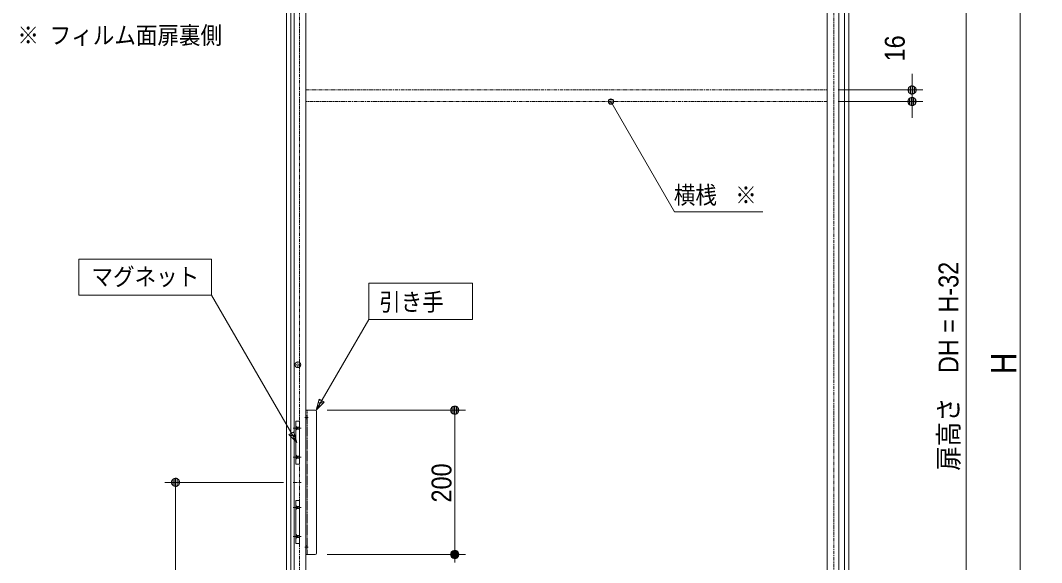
# Model space of a CAD drawing. Units: millimetres, scale not verified. Extents: x -4547 to 4547, y -2284 to 2284.
# Drawn here: x -532 to 884, y -697 to 54 of the extents above; entities that cross this region are included whole.
import ezdxf
from ezdxf.enums import TextEntityAlignment as Align

# ---------------------------------------------------------------- set-up
doc = ezdxf.new("R2010")
doc.units = ezdxf.units.MM
doc.header["$LTSCALE"] = 20
for name, pattern in [('CHAIN1', [8, 5, -1, 1, -1]), ('DASHED1', [1.8, 1.2, -0.6]), ('DOUBLE_CHAIN1', [8.8, 5, -1, 0.6, -0.6, 0.6, -1])]:
    doc.linetypes.add(name, pattern=pattern)
for name, color, linetype, lineweight in [('0-0_2寸法-2', 7, 'Continuous', 9), ('0-1_0', 7, 'Continuous', 9), ('0-2_2寸法-1', 7, 'Continuous', 9), ('0-3_2寸法-3', 7, 'Continuous', 9), ('0-4_3一般', 7, 'Continuous', 9)]:
    doc.layers.add(name, color=color, linetype=linetype, lineweight=lineweight)
doc.styles.add('ＭＳ ゴシック', font='')
doc.styles.add('ＭＳ Ｐゴシック', font='')
doc.styles.get('ＭＳ ゴシック').set_extended_font_data('MS Gothic')
doc.styles.get('ＭＳ Ｐゴシック').set_extended_font_data('MS PGothic')

# ---------------------------------------------------------------- blocks, each defined once
blk = doc.blocks.new('_Dot')
at = {"layer": '0-1_0'}
for p, q in [((-10, 0), (-20, 0)), ((9.78, 2), (-9.78, 2)), ((7.99, 6), (-7.99, 6)), ((9.16, -3.98), (-9.16, -3.98)), ((6, -7.98), (-6, -7.98))]:
    blk.add_line(p, q, dxfattribs=at)
for points in [[(10, 0), (9.92, 1.25), (9.69, 2.49), (9.3, 3.68), (8.76, 4.82), (8.09, 5.88), (7.29, 6.85), (6.37, 7.71), (5.36, 8.44), (4.26, 9.05), (3.09, 9.51), (1.87, 9.82), (0.63, 9.98), (-0.63, 9.98), (-1.87, 9.82), (-3.09, 9.51), (-4.26, 9.05), (-5.36, 8.44), (-6.37, 7.71), (-7.29, 6.85), (-8.09, 5.88), (-8.76, 4.82), (-9.3, 3.68), (-9.69, 2.49), (-9.92, 1.25), (-10, 0), (0, 0)], [(-10, 0), (-9.92, -1.25), (-9.69, -2.49), (-9.3, -3.68), (-8.76, -4.82), (-8.09, -5.88), (-7.29, -6.85), (-6.37, -7.71), (-5.36, -8.44), (-4.26, -9.05), (-3.09, -9.51), (-1.87, -9.82), (-0.63, -9.98), (0.63, -9.98), (1.87, -9.82), (3.09, -9.51), (4.26, -9.05), (5.36, -8.44), (6.37, -7.71), (7.29, -6.85), (8.09, -5.88), (8.76, -4.82), (9.3, -3.68), (9.69, -2.49), (9.92, -1.25), (10, 0), (0, 0)]]:
    blk.add_lwpolyline(points, close=True, dxfattribs=at)
blk = doc.blocks.new('グループ-25')
at = {"layer": '0-4_3一般'}
for p, q in [((24082.5, -9720), (24342.5, -9720)), ((24082.5, -13720), (24082.5, -9720)), ((24382.5, -9760), (24382.5, -13680)), ((24342.5, -13720), (24082.5, -13720))]:
    blk.add_line(p, q, dxfattribs=at)
at = {"layer": '0-4_3一般', "linetype": 'DASHED1'}
for p, q in [((24082.5, -9880), (24122.5, -9880)), ((24122.5, -13720), (24122.5, -9720)), ((24082.5, -9960), (24122.5, -9960)), ((24082.5, -13480), (24122.5, -13480)), ((24082.5, -13560), (24122.5, -13560))]:
    blk.add_line(p, q, dxfattribs=at)
at = {"layer": '0-4_3一般', "linetype": 'CHAIN1'}
for p, q in [((24052.9, -9920), (24152.9, -9920)), ((24052.9, -13520), (24152.9, -13520))]:
    blk.add_line(p, q, dxfattribs=at)
at = {"layer": '0-4_3一般'}
for centre, start, end in [((24342.5, -9760), 0, 90), ((24342.5, -13680), 270, 0)]:
    blk.add_arc(centre, 40, start, end, dxfattribs=at)
blk = doc.blocks.new('グループ-26')
at = {"layer": '0-4_3一般'}
for p, q in [((23764.5, -31580), (23764.5, 14720)), ((38544.5, 14720), (38544.5, -31580)), ((38864.5, 14720), (38864.5, -31580)), ((24084.5, -840), (24084.5, 13660)), ((24084.5, -1160), (24084.5, -840)), ((24084.5, -15760), (24084.5, -1160))]:
    blk.add_line(p, q, dxfattribs=at)
at = {"layer": '0-4_3一般', "linetype": 'DOUBLE_CHAIN1'}
for p, q in [((23907.3, -30760), (23907.3, 13840)), ((38727.3, 13840), (38727.3, -30760))]:
    blk.add_line(p, q, dxfattribs=at)
blk = doc.blocks.new('グループ-27')
at = {"layer": '0-4_3一般', "linetype": 'DOUBLE_CHAIN1'}
for p, q in [((23544.5, -31920), (23544.5, 15080)), ((39144.5, -31920), (39144.5, 15080))]:
    blk.add_line(p, q, dxfattribs=at)
blk = doc.blocks.new('グループ-29')
at = {"layer": '0-4_3一般'}
for points in [[(23544.5, 15080), (23544.5, -31920), (23664.5, -31920), (23664.5, 15080)], [(39144.5, 15080), (39144.5, -31740), (39024.5, -31740), (39024.5, 15080)]]:
    blk.add_lwpolyline(points, close=True, dxfattribs=at)
blk = doc.blocks.new('グループ-30')
at = {"layer": '0-4_3一般'}
for p, q in [((23804.5, -10020), (23904.5, -10020)), ((23804.5, -11220), (23804.5, -10020)), ((23904.5, -10020), (23904.5, -11220)), ((23904.5, -11220), (23804.5, -11220))]:
    blk.add_line(p, q, dxfattribs=at)
at = {"layer": '0-4_3一般', "linetype": 'DASHED1'}
for p, q in [((23834.5, -10190), (23834.5, -10250)), ((23834.5, -10990), (23904.5, -10990)), ((23834.5, -11050), (23804.5, -11080)), ((23904.5, -11050), (23834.5, -11050)), ((23834.5, -12450), (23804.5, -12480)), ((23834.5, -12390), (23904.5, -12390)), ((23904.5, -12450), (23834.5, -12450)), ((23834.5, -13190), (23834.5, -13250))]:
    blk.add_line(p, q, dxfattribs=at)
at = {"layer": '0-4_3一般', "linetype": 'CHAIN1'}
for p, q in [((23737.2, -10220), (23957.2, -10220)), ((23737.2, -11020), (23957.2, -11020)), ((23737.2, -11720), (23957.2, -11720)), ((23737.2, -12420), (23957.2, -12420)), ((23737.2, -13220), (23957.2, -13220))]:
    blk.add_line(p, q, dxfattribs=at)
at = {"layer": '0-4_3一般', "linetype": 'DASHED1'}
for points in [[(23804.5, -10160), (23834.5, -10190), (23904.5, -10190)], [(23904.5, -10250), (23834.5, -10250), (23804.5, -10280)], [(23804.5, -10960), (23834.5, -10990), (23834.5, -11050)], [(23804.5, -12360), (23834.5, -12390), (23834.5, -12450)], [(23804.5, -13160), (23834.5, -13190), (23904.5, -13190)], [(23904.5, -13250), (23834.5, -13250), (23804.5, -13280)]]:
    blk.add_lwpolyline(points, dxfattribs=at)
at = {"layer": '0-4_3一般'}
blk.add_lwpolyline([(23904.5, -13420), (23804.5, -13420), (23804.5, -12220), (23904.5, -12220)], close=True, dxfattribs=at)
blk = doc.blocks.new('グループ-33')
at = {"layer": '0-4_3一般', "linetype": 'CHAIN1'}
for p, q in [((23952.5, -8460), (23776.5, -8460)), ((23864.5, -8548), (23864.5, -8372))]:
    blk.add_line(p, q, dxfattribs=at)
at = {"layer": '0-4_3一般'}
blk.add_circle((23864.5, -8460), 80, dxfattribs=at)
blk = doc.blocks.new('グループ-34')
at = {"layer": '0-4_3一般'}
for name in ['グループ-27', 'グループ-29', 'グループ-26', 'グループ-33', 'グループ-25', 'グループ-30']:
    blk.add_blockref(name, (0, 0), dxfattribs=at)
blk = doc.blocks.new('グループ-109')
at = {"layer": '0-4_3一般', "linetype": 'DOUBLE_CHAIN1'}
for points in [[(24084.5, -840), (38544.5, -840), (38544.5, -1160), (24084.5, -1160)], [(24084.5, -15760), (38544.5, -15760), (38544.5, -16080), (24084.5, -16080)]]:
    blk.add_lwpolyline(points, close=True, dxfattribs=at)
blk = doc.blocks.new('グループ-110')
at = {"layer": '0-4_3一般', "linetype": 'CHAIN1'}
for p, q in [((51364.6, -1192.2), (51364.6, -806.4)), ((51364.6, -16112.2), (51364.6, -15726.4))]:
    blk.add_line(p, q, dxfattribs=at)
at = {"layer": '0-4_3一般', "linetype": 'DOUBLE_CHAIN1'}
for p, q in [((51234.6, -15760), (51234.6, -16080)), ((51314.6, -15760), (51234.6, -15760)), ((51314.6, -16080), (51314.6, -15760)), ((51494.6, -15760), (51414.6, -15760)), ((51414.6, -15760), (51414.6, -16080)), ((51494.6, -16080), (51494.6, -15760)), ((51234.6, -16080), (51314.6, -16080)), ((51414.6, -16080), (51494.6, -16080))]:
    blk.add_line(p, q, dxfattribs=at)
for points in [[(51314.6, -1160), (51314.6, -840), (51234.6, -840), (51234.6, -1160)], [(51414.6, -840), (51414.6, -1160), (51494.6, -1160), (51494.6, -840)]]:
    blk.add_lwpolyline(points, close=True, dxfattribs=at)
blk = doc.blocks.new('グループ-111')
at = {"layer": '0-4_3一般'}
for name in ['グループ-109', 'グループ-110']:
    blk.add_blockref(name, (0, 0), dxfattribs=at)

msp = doc.modelspace()

# ---------------------------------------------------------------- linework, layer by layer
at = {"layer": '0-0_2寸法-2'}
for p, q in [((704.1, -30.74), (704.1, -19.49)), ((601.6, -42), (719.1, -42)), ((704.1, -58), (704.1, -42)), ((601.6, -58), (719.1, -58)), ((704.1, -69.26), (704.1, -80.51))]:
    msp.add_line(p, q, dxfattribs=at)
at = {"layer": '0-2_2寸法-1'}
for p, q in [((854.15, 742.74), (854.15, -1584.74)), ((779.1, 724.74), (779.1, -1570.74)), ((-107, -486), (85.03, -486)), ((70.03, -497.26), (70.03, -674.74)), ((-167.27, -586), (-332.03, -586)), ((-317.03, -597.26), (-317.03, -1570.74)), ((-107, -686), (85.03, -686)), ((-107, -686), (85.03, -686))]:
    msp.add_line(p, q, dxfattribs=at)
at = {"layer": '0-3_2寸法-3'}
for p, q in [((289.61, -55.76), (283.6, -55.76)), ((289.92, -59.76), (283.29, -59.76)), ((-148.9, -531), (-267.02, -326.4)), ((-122, -486), (-49.25, -360)), ((-116, -480), (-120.39, -480)), ((-112, -476), (-119.32, -476)), ((-115.78, -472), (-118.25, -472)), ((-115.78, -472), (-118.25, -472)), ((-120, -484), (-121.46, -484)), ((-151.58, -521), (-158.9, -521)), ((-152.65, -517), (-155.11, -517)), ((-152.65, -517), (-155.11, -517)), ((-150.51, -525), (-154.9, -525)), ((-149.43, -529), (-150.9, -529))]:
    msp.add_line(p, q, dxfattribs=at)
msp.add_lwpolyline([(497.25, -210.84), (374.84, -210.84), (286.6, -58)], dxfattribs=at)
for points in [[(-450.98, -276.4), (-267.02, -276.4), (-267.02, -326.4), (-450.98, -326.4)], [(-49.25, -310), (94.64, -310), (94.64, -360), (-49.25, -360)], [(-110.85, -474.85), (-122, -486), (-117.92, -470.77)], [(-110.85, -474.85), (-122, -486), (-117.92, -470.77)], [(-152.98, -515.77), (-148.9, -531), (-160.05, -519.85)], [(-152.98, -515.77), (-148.9, -531), (-160.05, -519.85)]]:
    msp.add_lwpolyline(points, close=True, dxfattribs=at)
msp.add_circle((286.6, -58), 3.75, dxfattribs=at)
msp.add_circle((286.6, -58), 3.75, dxfattribs=at)

# ---------------------------------------------------------------- block references
at = {"layer": '0-0_2寸法-2', "xscale": 0.5627563, "yscale": 0.5627563}
for p, rotation in [((704.1, -42), 270), ((704.1, -58), 90)]:
    msp.add_blockref('_Dot', p, dxfattribs=dict(at, rotation=rotation))
at = {"layer": '0-2_2寸法-1', "xscale": 0.5627563, "yscale": 0.5627563}
for p, rotation in [((70.03, -486), 90), ((-317.03, -586), 90), ((70.03, -686), 270), ((70.03, -686), 90)]:
    msp.add_blockref('_Dot', p, dxfattribs=dict(at, rotation=rotation))
at = {"layer": '0-4_3一般', "xscale": 0.05, "yscale": 0.05}
for name in ['グループ-34', 'グループ-111']:
    msp.add_blockref(name, (-1340.62, 0), dxfattribs=at)

# ---------------------------------------------------------------- texts
at = {"layer": '0-0_2寸法-2', "style": 'ＭＳ Ｐゴシック', "width": 0.9}
msp.add_text('16', height=27.57, rotation=90, dxfattribs=at).set_placement((702.24, -2.37), align=Align.BOTTOM_LEFT)
at = {"layer": '0-2_2寸法-1', "style": 'ＭＳ Ｐゴシック', "width": 0.9}
for s, height, p in [('扉高さ\u3000DH = H-32', 27.57, (776.76, -569.89)), ('H', 35.38, (859.45, -436.18)), ('200', 27.57, (73.75, -613.96))]:
    msp.add_text(s, height=height, rotation=90, dxfattribs=at).set_placement(p, align=Align.BOTTOM_LEFT)
at = {"layer": '0-3_2寸法-3', "style": 'ＭＳ ゴシック', "width": 0.9}
for s, p in [('※ フィルム面扉裏側', (-536.33, 14.37)), ('横桟', (373.83, -207.21)), ('※', (458.84, -207.21)), ('マグネット', (-433.63, -320.36)), ('引き手', (-34.73, -355.44))]:
    msp.add_text(s, height=24.34, dxfattribs=at).set_placement(p, align=Align.BOTTOM_LEFT)

doc.saveas('drawing.dxf')
